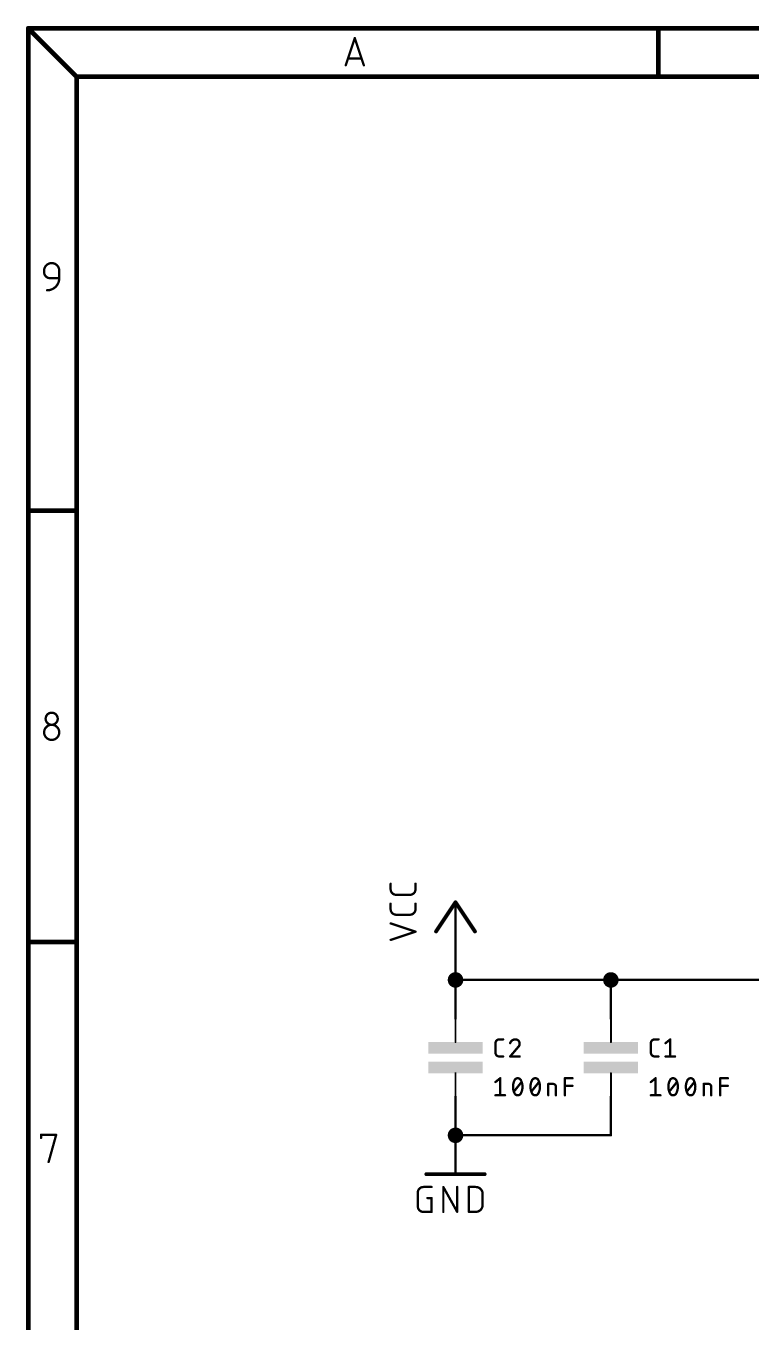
# Model space of a CAD drawing. Extents: x 0 to 388, y 0 to 261.
# Drawn here: x -0.2 to 47.3, y 175.7 to 260.5 of the extents above; entities that cross this region are included whole.
import ezdxf

# ---------------------------------------------------------------- set-up
doc = ezdxf.new("R2010")
doc.units = 0
for name, color, linetype in [('91', 94, 'CONTINUOUS'), ('94', 14, 'CONTINUOUS'), ('95', 250, 'CONTINUOUS'), ('96', 250, 'CONTINUOUS')]:
    doc.layers.add(name, color=color, linetype=linetype)

# ---------------------------------------------------------------- blocks, each defined once
blk = doc.blocks.new('RECT')
blk.add_solid([(-0.5, -0.5), (0.5, -0.5), (-0.5, 0.5), (0.5, 0.5)])

msp = doc.modelspace()

# ---------------------------------------------------------------- linework, layer by layer
at = {"layer": '91', "const_width": 0.1524}
for points in [[(27.94, 200.66), (27.94, 198.12)], [(27.94, 198.12), (27.94, 195.58)], [(27.94, 198.12), (38.1, 198.12)], [(38.1, 198.12), (53.34, 198.12)], [(38.1, 195.58), (38.1, 198.12)], [(27.94, 187.96), (27.94, 190.5)], [(38.1, 190.5), (38.1, 187.96)], [(38.1, 187.96), (27.94, 187.96)]]:
    msp.add_lwpolyline(points, dxfattribs=at)
at = {"layer": '91'}
for points, const_width in [([(27.9781, 200.66, 1), (27.9019, 200.66)], 0.0762), ([(27.94, 197.866, 1), (27.94, 198.374, 1), (27.94, 197.866)], 0.508), ([(38.1, 197.866, 1), (38.1, 198.374, 1), (38.1, 197.866)], 0.508), ([(27.9781, 198.12, 1), (27.9019, 198.12)], 0.0762), ([(27.94, 198.1581, 1), (27.94, 198.0819)], 0.0762), ([(27.9019, 198.12, 1), (27.9781, 198.12)], 0.0762), ([(38.1, 198.1581, 1), (38.1, 198.0819)], 0.0762), ([(38.1381, 198.12, 1), (38.0619, 198.12)], 0.0762), ([(38.1, 198.0819, 1), (38.1, 198.1581)], 0.0762), ([(27.9019, 195.58, 1), (27.9781, 195.58)], 0.0762), ([(38.0619, 195.58, 1), (38.1381, 195.58)], 0.0762), ([(27.9781, 190.5, 1), (27.9019, 190.5)], 0.0762), ([(38.1381, 190.5, 1), (38.0619, 190.5)], 0.0762), ([(27.94, 187.706, 1), (27.94, 188.214, 1), (27.94, 187.706)], 0.508), ([(27.94, 187.9981, 1), (27.94, 187.9219)], 0.0762), ([(27.9019, 187.96, 1), (27.9781, 187.96)], 0.0762), ([(38.0619, 187.96, 1), (38.1381, 187.96)], 0.0762), ([(38.1, 187.9219, 1), (38.1, 187.9981)], 0.0762)]:
    msp.add_lwpolyline(points, format="xyb", dxfattribs=dict(at, const_width=const_width))
at = {"layer": '94'}
for points, const_width in [([(0, 260.35), (0, 260.33)], 0.3048), ([(387.35, 260.35), (0, 260.35)], 0.3048), ([(0, 260.33), (0, 228.8)], 0.3048), ([(0, 260.33), (3.21, 257.13)], 0.3048), ([(41.2, 260.2), (41.2, 257.3)], 0.3048), ([(20.7602, 257.9322), (21.3529, 259.7102)], 0.1524), ([(21.3529, 259.7102), (21.9455, 257.9322)], 0.1524), ([(21.7974, 258.3767), (20.9084, 258.3767)], 0.1524), ([(384.175, 257.175), (3.175, 257.175)], 0.3048), ([(3.175, 257.175), (3.175, 3.175)], 0.3048), ([(1.0382, 244.4015), (1.0382, 244.5003)], 0.1524), ([(2.026, 244.5003), (2.026, 244.0064)], 0.1524), ([(2.026, 244.0064), (1.4333, 244.0064)], 0.1524), ([(0, 228.8), (0, 200.6)], 0.3048), ([(0, 228.8), (3, 228.8)], 0.3048), ([(27.94, 203.2), (26.67, 201.295)], 0.254), ([(29.21, 201.295), (27.94, 203.2)], 0.254), ([(27.94, 200.66), (27.94, 203.2)], 0.1524), ([(0, 200.6), (0, 172.4)], 0.3048), ([(0, 200.6), (3, 200.6)], 0.3048), ([(27.94, 195.58), (27.94, 194.056)], 0.127), ([(38.1, 195.58), (38.1, 194.056)], 0.127), ([(27.94, 192.024), (27.94, 190.5)], 0.127), ([(38.1, 192.024), (38.1, 190.5)], 0.127), ([(0.8382, 187.7966), (0.8382, 187.9942)], 0.1524), ([(0.8382, 187.9942), (1.826, 187.9942)], 0.1524), ([(1.826, 187.9942), (1.3321, 186.2162)], 0.1524), ([(27.94, 187.96), (27.94, 185.42)], 0.1524), ([(26.035, 185.42), (29.845, 185.42)], 0.254)]:
    msp.add_lwpolyline(points, dxfattribs=dict(at, const_width=const_width))
for points, const_width in [([(0.0762, 260.35, 1), (-0.0762, 260.35)], 0.1524), ([(0, 260.4262, 1), (0, 260.2738)], 0.1524), ([(0.0762, 260.33, 1), (-0.0762, 260.33)], 0.1524), ([(0.0538, 260.384, 1), (-0.0538, 260.276)], 0.1524), ([(-0.0762, 260.33, 1), (0.0762, 260.33)], 0.1524), ([(41.2762, 260.2, 1), (41.1238, 260.2)], 0.1524), ([(21.389, 259.7222, 1), (21.3167, 259.6982)], 0.0762), ([(21.389, 259.6982, 1), (21.3167, 259.7222)], 0.0762), ([(20.7241, 257.9442, 1), (20.7963, 257.9202)], 0.0762), ([(20.9084, 258.4148, 1), (20.9084, 258.3386)], 0.0762), ([(21.7974, 258.3386, 1), (21.7974, 258.4148)], 0.0762), ([(21.9094, 257.9202, 1), (21.9817, 257.9442)], 0.0762), ([(3.175, 257.2512, 1), (3.175, 257.0988)], 0.1524), ([(3.2512, 257.175, 1), (3.0988, 257.175)], 0.1524), ([(3.1562, 257.076, 1), (3.2638, 257.184)], 0.1524), ([(41.1238, 257.3, 1), (41.2762, 257.3)], 0.1524), ([(2.026, 244.5003, 1), (1.0382, 244.5003)], 0.1524), ([(1.0763, 244.5003, 1), (1.0001, 244.5003)], 0.0762), ([(1.0001, 244.5003, 1), (1.0763, 244.5003)], 0.0762), ([(1.0382, 244.4015, 0.4142), (1.4333, 244.0064)], 0.1524), ([(1.0763, 244.4015, 1), (1.0001, 244.4015)], 0.0762), ([(1.0001, 244.4015, 1), (1.0763, 244.4015)], 0.0762), ([(2.0641, 244.5003, 1), (1.9879, 244.5003)], 0.0762), ([(1.9879, 244.5003, 1), (2.0641, 244.5003)], 0.0762), ([(1.2358, 243.2162, 0.4142), (2.026, 244.0064)], 0.1524), ([(1.2358, 243.2543, 1), (1.2358, 243.1781)], 0.0762), ([(1.4333, 244.0445, 1), (1.4333, 243.9683)], 0.0762), ([(1.4333, 243.9683, 1), (1.4333, 244.0445)], 0.0762), ([(2.0641, 244.0064, 1), (1.9879, 244.0064)], 0.0762), ([(1.9879, 244.0064, 1), (2.0641, 244.0064)], 0.0762), ([(2.026, 243.9683, 1), (2.026, 244.0445)], 0.0762), ([(0.0762, 228.8, 1), (-0.0762, 228.8)], 0.1524), ([(0, 228.8762, 1), (0, 228.7238)], 0.1524), ([(-0.0762, 228.8, 1), (0.0762, 228.8)], 0.1524), ([(3, 228.7238, 1), (3, 228.8762)], 0.1524), ([(1.9272, 215.1991, 1), (1.137, 215.1991)], 0.1524), ([(1.137, 215.1991, 1), (1.9272, 215.1991)], 0.1524), ([(1.1751, 215.1991, 1), (1.0989, 215.1991)], 0.0762), ([(1.9653, 215.1991, 1), (1.8891, 215.1991)], 0.0762), ([(2.026, 214.3101, 1), (1.0382, 214.3101)], 0.1524), ([(1.0989, 215.1991, 1), (1.1751, 215.1991)], 0.0762), ([(1.8891, 215.1991, 1), (1.9653, 215.1991)], 0.0762), ([(1.0382, 214.3101, 1), (2.026, 214.3101)], 0.1524), ([(1.0763, 214.3101, 1), (1.0001, 214.3101)], 0.0762), ([(1.0001, 214.3101, 1), (1.0763, 214.3101)], 0.0762), ([(2.0641, 214.3101, 1), (1.9879, 214.3101)], 0.0762), ([(1.9879, 214.3101, 1), (2.0641, 214.3101)], 0.0762), ([(27.9928, 203.2352, 1), (27.8872, 203.1648)], 0.127), ([(27.9928, 203.1648, 1), (27.8872, 203.2352)], 0.127), ([(27.9781, 203.2, 1), (27.9019, 203.2)], 0.0762), ([(26.6172, 201.3302, 1), (26.7228, 201.2598)], 0.127), ([(29.1572, 201.2598, 1), (29.2628, 201.3302)], 0.127), ([(0.0762, 200.6, 1), (-0.0762, 200.6)], 0.1524), ([(0, 200.6762, 1), (0, 200.5238)], 0.1524), ([(-0.0762, 200.6, 1), (0.0762, 200.6)], 0.1524), ([(3, 200.5238, 1), (3, 200.6762)], 0.1524), ([(27.9019, 200.66, 1), (27.9781, 200.66)], 0.0762), ([(27.9718, 195.58, 1), (27.9083, 195.58)], 0.0635), ([(38.1318, 195.58, 1), (38.0682, 195.58)], 0.0635), ([(27.9083, 194.056, 1), (27.9718, 194.056)], 0.0635), ([(38.0682, 194.056, 1), (38.1318, 194.056)], 0.0635), ([(27.9718, 192.024, 1), (27.9083, 192.024)], 0.0635), ([(38.1318, 192.024, 1), (38.0682, 192.024)], 0.0635), ([(27.9083, 190.5, 1), (27.9718, 190.5)], 0.0635), ([(38.0682, 190.5, 1), (38.1318, 190.5)], 0.0635), ([(0.8763, 187.9942, 1), (0.8001, 187.9942)], 0.0762), ([(0.8382, 188.0323, 1), (0.8382, 187.9561)], 0.0762), ([(0.8001, 187.7966, 1), (0.8763, 187.7966)], 0.0762), ([(1.8627, 187.984, 1), (1.7893, 188.0044)], 0.0762), ([(1.826, 187.9561, 1), (1.826, 188.0323)], 0.0762), ([(27.9781, 187.96, 1), (27.9019, 187.96)], 0.0762), ([(1.2954, 186.2264, 1), (1.3688, 186.206)], 0.0762), ([(26.035, 185.4835, 1), (26.035, 185.3565)], 0.127), ([(27.9019, 185.42, 1), (27.9781, 185.42)], 0.0762), ([(29.845, 185.3565, 1), (29.845, 185.4835)], 0.127)]:
    msp.add_lwpolyline(points, format="xyb", dxfattribs=dict(at, const_width=const_width))
at = {"layer": '95'}
for points, const_width in [([(30.8046, 194.2338, 0.4142), (30.5562, 193.9854)], 0.1524), ([(30.8046, 194.2719, 1), (30.8046, 194.1957)], 0.0762), ([(30.8046, 194.1957, 1), (30.8046, 194.2719)], 0.0762), ([(31.0529, 194.1957, 1), (31.0529, 194.2719)], 0.0762), ([(31.8543, 194.2338, 0.3252), (31.5129, 193.9854)], 0.1524), ([(32.1337, 193.9544, 0.4142), (31.8543, 194.2338)], 0.1524), ([(31.8543, 194.2719, 1), (31.8543, 194.1957)], 0.0762), ([(31.8543, 194.1957, 1), (31.8543, 194.2719)], 0.0762), ([(40.9646, 194.2338, 0.4142), (40.7162, 193.9854)], 0.1524), ([(40.9646, 194.2719, 1), (40.9646, 194.1957)], 0.0762), ([(40.9646, 194.1957, 1), (40.9646, 194.2719)], 0.0762), ([(41.2129, 194.1957, 1), (41.2129, 194.2719)], 0.0762), ([(42.0214, 194.2338, 1), (41.9452, 194.2338)], 0.0762), ([(42.0071, 194.204, 1), (41.9595, 194.2636)], 0.0762), ([(30.5943, 193.9854, 1), (30.5181, 193.9854)], 0.0762), ([(30.5181, 193.9854, 1), (30.5943, 193.9854)], 0.0762), ([(30.5562, 193.3646, 0.4142), (30.8046, 193.1162)], 0.1524), ([(30.5943, 193.3646, 1), (30.5181, 193.3646)], 0.0762), ([(30.5181, 193.3646, 1), (30.5943, 193.3646)], 0.0762), ([(31.4766, 193.9972, 1), (31.5491, 193.9737)], 0.0762), ([(32.0406, 193.7371, 0.2053), (32.1337, 193.9544)], 0.1524), ([(32.0143, 193.7647, 1), (32.0669, 193.7095)], 0.0762), ([(32.0696, 193.7124, 1), (32.0116, 193.7618)], 0.0762), ([(32.1718, 193.9544, 1), (32.0956, 193.9544)], 0.0762), ([(32.0956, 193.9544, 1), (32.1718, 193.9544)], 0.0762), ([(40.7543, 193.9854, 1), (40.6781, 193.9854)], 0.0762), ([(40.6781, 193.9854, 1), (40.7543, 193.9854)], 0.0762), ([(40.7162, 193.3646, 0.4142), (40.9646, 193.1162)], 0.1524), ([(40.7543, 193.3646, 1), (40.6781, 193.3646)], 0.0762), ([(40.6781, 193.3646, 1), (40.7543, 193.3646)], 0.0762), ([(41.649, 194.0152, 1), (41.6967, 193.9557)], 0.0762), ([(30.8046, 193.1543, 1), (30.8046, 193.0781)], 0.0762), ([(30.8046, 193.0781, 1), (30.8046, 193.1543)], 0.0762), ([(31.0529, 193.0781, 1), (31.0529, 193.1543)], 0.0762), ([(31.4838, 193.1409, 1), (31.5419, 193.0915)], 0.0762), ([(31.5129, 193.1543, 1), (31.5129, 193.0781)], 0.0762), ([(32.1337, 193.0781, 1), (32.1337, 193.1543)], 0.0762), ([(40.9646, 193.1543, 1), (40.9646, 193.0781)], 0.0762), ([(40.9646, 193.0781, 1), (40.9646, 193.1543)], 0.0762), ([(41.2129, 193.0781, 1), (41.2129, 193.1543)], 0.0762), ([(41.6729, 193.1543, 1), (41.6729, 193.0781)], 0.0762), ([(41.9452, 193.1162, 1), (42.0214, 193.1162)], 0.0762), ([(42.2937, 193.0781, 1), (42.2937, 193.1543)], 0.0762)]:
    msp.add_lwpolyline(points, format="xyb", dxfattribs=dict(at, const_width=const_width))
at = {"layer": '95', "const_width": 0.1524}
for points in [[(30.8046, 194.2338), (31.0529, 194.2338)], [(40.9646, 194.2338), (41.2129, 194.2338)], [(41.6729, 193.9854), (41.9833, 194.2338)], [(41.9833, 194.2338), (41.9833, 193.1162)], [(30.5562, 193.3646), (30.5562, 193.9854)], [(32.0406, 193.7371), (31.5129, 193.1162)], [(40.7162, 193.3646), (40.7162, 193.9854)], [(31.0529, 193.1162), (30.8046, 193.1162)], [(31.5129, 193.1162), (32.1337, 193.1162)], [(41.2129, 193.1162), (40.9646, 193.1162)], [(41.6729, 193.1162), (42.2937, 193.1162)]]:
    msp.add_lwpolyline(points, dxfattribs=at)
at = {"layer": '96', "const_width": 0.1524}
for points in [[(23.6982, 204.0495), (23.6982, 204.4108)], [(25.3238, 204.4108), (25.3238, 204.0495)], [(24.9626, 203.6883), (24.0594, 203.6883)], [(23.6982, 202.7469), (23.6982, 203.1082)], [(25.3238, 203.1082), (25.3238, 202.7469)], [(25.3238, 201.2781), (23.6982, 201.8199)], [(24.9626, 202.3857), (24.0594, 202.3857)], [(23.6982, 200.7362), (25.3238, 201.2781)], [(30.5562, 191.4454), (30.8666, 191.6938)], [(30.8666, 191.6938), (30.8666, 190.5762)], [(35.0929, 190.5762), (35.0929, 191.6938)], [(35.0929, 191.6938), (35.5896, 191.6938)], [(40.7162, 191.4454), (41.0266, 191.6938)], [(41.0266, 191.6938), (41.0266, 190.5762)], [(45.2529, 190.5762), (45.2529, 191.6938)], [(45.2529, 191.6938), (45.7496, 191.6938)], [(31.7613, 190.8246), (32.258, 191.4454)], [(32.9043, 190.8246), (33.401, 191.4454)], [(34.0092, 190.5762), (34.0092, 191.3213)], [(34.0092, 191.3213), (34.3196, 191.3213)], [(34.5059, 191.135), (34.5059, 190.5762)], [(35.0929, 191.1971), (35.5896, 191.1971)], [(41.9213, 190.8246), (42.418, 191.4454)], [(43.0643, 190.8246), (43.561, 191.4454)], [(44.1692, 190.5762), (44.1692, 191.3213)], [(44.1692, 191.3213), (44.4796, 191.3213)], [(44.6659, 191.135), (44.6659, 190.5762)], [(45.2529, 191.1971), (45.7496, 191.1971)], [(30.5562, 190.5762), (31.1771, 190.5762)], [(40.7162, 190.5762), (41.3371, 190.5762)], [(25.4762, 183.3174), (25.4762, 184.2206)], [(25.8374, 184.5818), (26.3793, 184.5818)], [(26.1084, 183.8593), (26.3793, 183.8593)], [(26.3793, 183.8593), (26.3793, 182.9562)], [(27.1435, 182.9562), (27.1435, 184.5818)], [(27.1435, 184.5818), (28.0466, 182.9562)], [(28.0466, 182.9562), (28.0466, 184.5818)], [(28.8109, 182.9562), (28.8109, 184.5818)], [(28.8109, 184.5818), (29.2624, 184.5818)], [(29.714, 184.1302), (29.714, 183.4078)], [(26.3793, 182.9562), (25.8374, 182.9562)], [(29.2624, 182.9562), (28.8109, 182.9562)]]:
    msp.add_lwpolyline(points, dxfattribs=at)
at = {"layer": '96'}
for points, const_width in [([(23.7363, 204.4108, 1), (23.6601, 204.4108)], 0.0762), ([(25.3619, 204.4108, 1), (25.2857, 204.4108)], 0.0762), ([(23.6982, 204.0495, 0.4142), (24.0594, 203.6883)], 0.1524), ([(23.7363, 204.0495, 1), (23.6601, 204.0495)], 0.0762), ([(23.6601, 204.0495, 1), (23.7363, 204.0495)], 0.0762), ([(24.0594, 203.7264, 1), (24.0594, 203.6502)], 0.0762), ([(24.0594, 203.6502, 1), (24.0594, 203.7264)], 0.0762), ([(24.9626, 203.6883, 0.4142), (25.3238, 204.0495)], 0.1524), ([(24.9626, 203.7264, 1), (24.9626, 203.6502)], 0.0762), ([(24.9626, 203.6502, 1), (24.9626, 203.7264)], 0.0762), ([(25.3619, 204.0495, 1), (25.2857, 204.0495)], 0.0762), ([(25.2857, 204.0495, 1), (25.3619, 204.0495)], 0.0762), ([(23.7363, 203.1082, 1), (23.6601, 203.1082)], 0.0762), ([(23.6982, 202.7469, 0.4142), (24.0594, 202.3857)], 0.1524), ([(23.7363, 202.7469, 1), (23.6601, 202.7469)], 0.0762), ([(23.6601, 202.7469, 1), (23.7363, 202.7469)], 0.0762), ([(24.9626, 202.3857, 0.4142), (25.3238, 202.7469)], 0.1524), ([(25.3619, 203.1082, 1), (25.2857, 203.1082)], 0.0762), ([(25.3619, 202.7469, 1), (25.2857, 202.7469)], 0.0762), ([(25.2857, 202.7469, 1), (25.3619, 202.7469)], 0.0762), ([(23.7102, 201.8561, 1), (23.6862, 201.7838)], 0.0762), ([(24.0594, 202.4238, 1), (24.0594, 202.3476)], 0.0762), ([(24.0594, 202.3476, 1), (24.0594, 202.4238)], 0.0762), ([(24.9626, 202.4238, 1), (24.9626, 202.3476)], 0.0762), ([(24.9626, 202.3476, 1), (24.9626, 202.4238)], 0.0762), ([(25.3358, 201.2419, 1), (25.3118, 201.3142)], 0.0762), ([(25.3118, 201.2419, 1), (25.3358, 201.3142)], 0.0762), ([(23.6862, 200.7723, 1), (23.7102, 200.7001)], 0.0762), ([(30.9047, 191.6938, 1), (30.8285, 191.6938)], 0.0762), ([(30.8904, 191.664, 1), (30.8428, 191.7236)], 0.0762), ([(31.7923, 191.5386, 0.1139), (31.6992, 191.135)], 0.1524), ([(32.0096, 191.6938, 0.3205), (31.7923, 191.5386)], 0.1524), ([(31.7563, 191.5509, 1), (31.8284, 191.5262)], 0.0762), ([(31.8266, 191.5219, 1), (31.7581, 191.5553)], 0.0762), ([(32.227, 191.5386, 0.3205), (32.0096, 191.6938)], 0.1524), ([(32.0096, 191.7319, 1), (32.0096, 191.6557)], 0.0762), ([(32.0096, 191.6557, 1), (32.0096, 191.7319)], 0.0762), ([(32.2612, 191.5553, 1), (32.1927, 191.5219)], 0.0762), ([(32.3201, 191.135, 0.1139), (32.227, 191.5386)], 0.1524), ([(32.1909, 191.5262, 1), (32.263, 191.5509)], 0.0762), ([(32.9353, 191.5386, 0.1139), (32.8422, 191.135)], 0.1524), ([(33.1526, 191.6938, 0.3205), (32.9353, 191.5386)], 0.1524), ([(32.8993, 191.5509, 1), (32.9714, 191.5262)], 0.0762), ([(32.9696, 191.5219, 1), (32.9011, 191.5553)], 0.0762), ([(33.37, 191.5386, 0.3205), (33.1526, 191.6938)], 0.1524), ([(33.1526, 191.7319, 1), (33.1526, 191.6557)], 0.0762), ([(33.1526, 191.6557, 1), (33.1526, 191.7319)], 0.0762), ([(33.4042, 191.5553, 1), (33.3357, 191.5219)], 0.0762), ([(33.4631, 191.135, 0.1139), (33.37, 191.5386)], 0.1524), ([(33.3339, 191.5262, 1), (33.406, 191.5509)], 0.0762), ([(35.131, 191.6938, 1), (35.0548, 191.6938)], 0.0762), ([(35.0929, 191.7319, 1), (35.0929, 191.6557)], 0.0762), ([(35.5896, 191.6557, 1), (35.5896, 191.7319)], 0.0762), ([(41.0647, 191.6938, 1), (40.9885, 191.6938)], 0.0762), ([(41.0504, 191.664, 1), (41.0028, 191.7236)], 0.0762), ([(41.9523, 191.5386, 0.1139), (41.8592, 191.135)], 0.1524), ([(42.1696, 191.6938, 0.3205), (41.9523, 191.5386)], 0.1524), ([(41.9163, 191.5509, 1), (41.9884, 191.5262)], 0.0762), ([(41.9866, 191.5219, 1), (41.9181, 191.5553)], 0.0762), ([(42.3869, 191.5386, 0.3205), (42.1696, 191.6938)], 0.1524), ([(42.1696, 191.7319, 1), (42.1696, 191.6557)], 0.0762), ([(42.1696, 191.6557, 1), (42.1696, 191.7319)], 0.0762), ([(42.4212, 191.5553, 1), (42.3527, 191.5219)], 0.0762), ([(42.4801, 191.135, 0.1139), (42.387, 191.5386)], 0.1524), ([(42.3509, 191.5262, 1), (42.423, 191.5509)], 0.0762), ([(43.0953, 191.5386, 0.1139), (43.0022, 191.135)], 0.1524), ([(43.3126, 191.6938, 0.3205), (43.0953, 191.5386)], 0.1524), ([(43.0593, 191.5509, 1), (43.1314, 191.5262)], 0.0762), ([(43.1296, 191.5219, 1), (43.0611, 191.5553)], 0.0762), ([(43.5299, 191.5386, 0.3205), (43.3126, 191.6938)], 0.1524), ([(43.3126, 191.7319, 1), (43.3126, 191.6557)], 0.0762), ([(43.3126, 191.6557, 1), (43.3126, 191.7319)], 0.0762), ([(43.5642, 191.5553, 1), (43.4957, 191.5219)], 0.0762), ([(43.6231, 191.135, 0.1139), (43.53, 191.5386)], 0.1524), ([(43.4939, 191.5262, 1), (43.566, 191.5509)], 0.0762), ([(45.291, 191.6938, 1), (45.2148, 191.6938)], 0.0762), ([(45.2529, 191.7319, 1), (45.2529, 191.6557)], 0.0762), ([(45.7496, 191.6557, 1), (45.7496, 191.7319)], 0.0762), ([(30.5324, 191.4752, 1), (30.58, 191.4157)], 0.0762), ([(31.6992, 191.135, 0.1139), (31.7923, 190.7314)], 0.1524), ([(31.7373, 191.135, 1), (31.6611, 191.135)], 0.0762), ([(31.6611, 191.135, 1), (31.7373, 191.135)], 0.0762), ([(31.7315, 190.8484, 1), (31.791, 190.8008)], 0.0762), ([(31.8284, 190.7438, 1), (31.7563, 190.7191)], 0.0762), ([(31.7923, 190.7314, 0.3205), (32.0096, 190.5762)], 0.1524), ([(31.7581, 190.7147, 1), (31.8266, 190.7481)], 0.0762), ([(32.0096, 190.5762, 0.3205), (32.227, 190.7314)], 0.1524), ([(32.1927, 190.7481, 1), (32.2612, 190.7147)], 0.0762), ([(32.227, 190.7314, 0.1139), (32.3201, 191.135)], 0.1524), ([(32.263, 190.7191, 1), (32.1909, 190.7438)], 0.0762), ([(32.2878, 191.4216, 1), (32.2282, 191.4692)], 0.0762), ([(32.3582, 191.135, 1), (32.282, 191.135)], 0.0762), ([(32.282, 191.135, 1), (32.3582, 191.135)], 0.0762), ([(32.8422, 191.135, 0.1139), (32.9353, 190.7314)], 0.1524), ([(32.8803, 191.135, 1), (32.8041, 191.135)], 0.0762), ([(32.8041, 191.135, 1), (32.8803, 191.135)], 0.0762), ([(32.8745, 190.8484, 1), (32.934, 190.8008)], 0.0762), ([(32.9714, 190.7438, 1), (32.8993, 190.7191)], 0.0762), ([(32.9353, 190.7314, 0.3205), (33.1526, 190.5762)], 0.1524), ([(32.9011, 190.7147, 1), (32.9696, 190.7481)], 0.0762), ([(33.1526, 190.5762, 0.3205), (33.37, 190.7314)], 0.1524), ([(33.3357, 190.7481, 1), (33.4042, 190.7147)], 0.0762), ([(33.37, 190.7314, 0.1139), (33.4631, 191.135)], 0.1524), ([(33.406, 190.7191, 1), (33.3339, 190.7438)], 0.0762), ([(33.4308, 191.4216, 1), (33.3712, 191.4692)], 0.0762), ([(33.5012, 191.135, 1), (33.425, 191.135)], 0.0762), ([(33.425, 191.135, 1), (33.5012, 191.135)], 0.0762), ([(34.0473, 191.3213, 1), (33.9711, 191.3213)], 0.0762), ([(34.0092, 191.3594, 1), (34.0092, 191.2832)], 0.0762), ([(34.5059, 191.135, 0.4142), (34.3196, 191.3213)], 0.1524), ([(34.3196, 191.3594, 1), (34.3196, 191.2832)], 0.0762), ([(34.3196, 191.2832, 1), (34.3196, 191.3594)], 0.0762), ([(34.544, 191.135, 1), (34.4678, 191.135)], 0.0762), ([(34.4678, 191.135, 1), (34.544, 191.135)], 0.0762), ([(35.0929, 191.2352, 1), (35.0929, 191.159)], 0.0762), ([(35.5896, 191.159, 1), (35.5896, 191.2352)], 0.0762), ([(40.6924, 191.4752, 1), (40.74, 191.4157)], 0.0762), ([(41.8592, 191.135, 0.1139), (41.9523, 190.7314)], 0.1524), ([(41.8973, 191.135, 1), (41.8211, 191.135)], 0.0762), ([(41.8211, 191.135, 1), (41.8973, 191.135)], 0.0762), ([(41.8915, 190.8484, 1), (41.951, 190.8008)], 0.0762), ([(41.9884, 190.7438, 1), (41.9163, 190.7191)], 0.0762), ([(41.9523, 190.7314, 0.3205), (42.1696, 190.5762)], 0.1524), ([(41.9181, 190.7147, 1), (41.9866, 190.7481)], 0.0762), ([(42.1696, 190.5762, 0.3205), (42.3869, 190.7314)], 0.1524), ([(42.3527, 190.7481, 1), (42.4212, 190.7147)], 0.0762), ([(42.387, 190.7314, 0.1139), (42.4801, 191.135)], 0.1524), ([(42.423, 190.7191, 1), (42.3509, 190.7438)], 0.0762), ([(42.4478, 191.4216, 1), (42.3882, 191.4692)], 0.0762), ([(42.5182, 191.135, 1), (42.442, 191.135)], 0.0762), ([(42.442, 191.135, 1), (42.5182, 191.135)], 0.0762), ([(43.0022, 191.135, 0.1139), (43.0953, 190.7314)], 0.1524), ([(43.0403, 191.135, 1), (42.9641, 191.135)], 0.0762), ([(42.9641, 191.135, 1), (43.0403, 191.135)], 0.0762), ([(43.0345, 190.8484, 1), (43.094, 190.8008)], 0.0762), ([(43.1314, 190.7438, 1), (43.0593, 190.7191)], 0.0762), ([(43.0953, 190.7314, 0.3205), (43.3126, 190.5762)], 0.1524), ([(43.0611, 190.7147, 1), (43.1296, 190.7481)], 0.0762), ([(43.3126, 190.5762, 0.3205), (43.5299, 190.7314)], 0.1524), ([(43.4957, 190.7481, 1), (43.5642, 190.7147)], 0.0762), ([(43.53, 190.7314, 0.1139), (43.6231, 191.135)], 0.1524), ([(43.566, 190.7191, 1), (43.4939, 190.7438)], 0.0762), ([(43.5908, 191.4216, 1), (43.5312, 191.4692)], 0.0762), ([(43.6612, 191.135, 1), (43.585, 191.135)], 0.0762), ([(43.585, 191.135, 1), (43.6612, 191.135)], 0.0762), ([(44.2073, 191.3213, 1), (44.1311, 191.3213)], 0.0762), ([(44.1692, 191.3594, 1), (44.1692, 191.2832)], 0.0762), ([(44.6659, 191.135, 0.4142), (44.4796, 191.3213)], 0.1524), ([(44.4796, 191.3594, 1), (44.4796, 191.2832)], 0.0762), ([(44.4796, 191.2832, 1), (44.4796, 191.3594)], 0.0762), ([(44.704, 191.135, 1), (44.6278, 191.135)], 0.0762), ([(44.6278, 191.135, 1), (44.704, 191.135)], 0.0762), ([(45.2529, 191.2352, 1), (45.2529, 191.159)], 0.0762), ([(45.7496, 191.159, 1), (45.7496, 191.2352)], 0.0762), ([(30.5562, 190.6143, 1), (30.5562, 190.5381)], 0.0762), ([(30.8285, 190.5762, 1), (30.9047, 190.5762)], 0.0762), ([(31.1771, 190.5381, 1), (31.1771, 190.6143)], 0.0762), ([(32.0096, 190.6143, 1), (32.0096, 190.5381)], 0.0762), ([(32.0096, 190.5381, 1), (32.0096, 190.6143)], 0.0762), ([(33.1526, 190.6143, 1), (33.1526, 190.5381)], 0.0762), ([(33.1526, 190.5381, 1), (33.1526, 190.6143)], 0.0762), ([(33.9711, 190.5762, 1), (34.0473, 190.5762)], 0.0762), ([(34.4678, 190.5762, 1), (34.544, 190.5762)], 0.0762), ([(35.0548, 190.5762, 1), (35.131, 190.5762)], 0.0762), ([(40.7162, 190.6143, 1), (40.7162, 190.5381)], 0.0762), ([(40.9885, 190.5762, 1), (41.0647, 190.5762)], 0.0762), ([(41.3371, 190.5381, 1), (41.3371, 190.6143)], 0.0762), ([(42.1696, 190.6143, 1), (42.1696, 190.5381)], 0.0762), ([(42.1696, 190.5381, 1), (42.1696, 190.6143)], 0.0762), ([(43.3126, 190.6143, 1), (43.3126, 190.5381)], 0.0762), ([(43.3126, 190.5381, 1), (43.3126, 190.6143)], 0.0762), ([(44.1311, 190.5762, 1), (44.2073, 190.5762)], 0.0762), ([(44.6278, 190.5762, 1), (44.704, 190.5762)], 0.0762), ([(45.2148, 190.5762, 1), (45.291, 190.5762)], 0.0762), ([(25.8374, 184.5818, 0.4142), (25.4762, 184.2206)], 0.1524), ([(25.5143, 184.2206, 1), (25.4381, 184.2206)], 0.0762), ([(25.4381, 184.2206, 1), (25.5143, 184.2206)], 0.0762), ([(25.8374, 184.6199, 1), (25.8374, 184.5437)], 0.0762), ([(25.8374, 184.5437, 1), (25.8374, 184.6199)], 0.0762), ([(26.1084, 183.8974, 1), (26.1084, 183.8212)], 0.0762), ([(26.4174, 183.8593, 1), (26.3412, 183.8593)], 0.0762), ([(26.3793, 184.5437, 1), (26.3793, 184.6199)], 0.0762), ([(26.3793, 183.8212, 1), (26.3793, 183.8974)], 0.0762), ([(27.1816, 184.5818, 1), (27.1054, 184.5818)], 0.0762), ([(27.1768, 184.6003, 1), (27.1102, 184.5633)], 0.0762), ([(28.0847, 184.5818, 1), (28.0085, 184.5818)], 0.0762), ([(28.849, 184.5818, 1), (28.7728, 184.5818)], 0.0762), ([(28.8109, 184.6199, 1), (28.8109, 184.5437)], 0.0762), ([(29.714, 184.1302, 0.4142), (29.2624, 184.5818)], 0.1524), ([(29.2624, 184.6199, 1), (29.2624, 184.5437)], 0.0762), ([(29.2624, 184.5437, 1), (29.2624, 184.6199)], 0.0762), ([(29.7521, 184.1302, 1), (29.6759, 184.1302)], 0.0762), ([(29.6759, 184.1302, 1), (29.7521, 184.1302)], 0.0762), ([(25.4762, 183.3174, 0.4142), (25.8374, 182.9562)], 0.1524), ([(25.5143, 183.3174, 1), (25.4381, 183.3174)], 0.0762), ([(25.4381, 183.3174, 1), (25.5143, 183.3174)], 0.0762), ([(29.2624, 182.9562, 0.4142), (29.714, 183.4078)], 0.1524), ([(29.7521, 183.4078, 1), (29.6759, 183.4078)], 0.0762), ([(29.6759, 183.4078, 1), (29.7521, 183.4078)], 0.0762), ([(25.8374, 182.9943, 1), (25.8374, 182.9181)], 0.0762), ([(25.8374, 182.9181, 1), (25.8374, 182.9943)], 0.0762), ([(26.3412, 182.9562, 1), (26.4174, 182.9562)], 0.0762), ([(26.3793, 182.9181, 1), (26.3793, 182.9943)], 0.0762), ([(27.1054, 182.9562, 1), (27.1816, 182.9562)], 0.0762), ([(28.0085, 182.9562, 1), (28.0847, 182.9562)], 0.0762), ([(28.0133, 182.9377, 1), (28.0799, 182.9747)], 0.0762), ([(28.8109, 182.9943, 1), (28.8109, 182.9181)], 0.0762), ([(28.7728, 182.9562, 1), (28.849, 182.9562)], 0.0762), ([(29.2624, 182.9943, 1), (29.2624, 182.9181)], 0.0762), ([(29.2624, 182.9181, 1), (29.2624, 182.9943)], 0.0762)]:
    msp.add_lwpolyline(points, format="xyb", dxfattribs=dict(at, const_width=const_width))

# ---------------------------------------------------------------- block references
at = {"layer": '94', "xscale": 3.556, "yscale": 0.762}
for p in [(27.94, 193.675), (38.1, 193.675), (27.94, 192.405), (38.1, 192.405)]:
    msp.add_blockref('RECT', p, dxfattribs=at)

doc.saveas('drawing.dxf')
